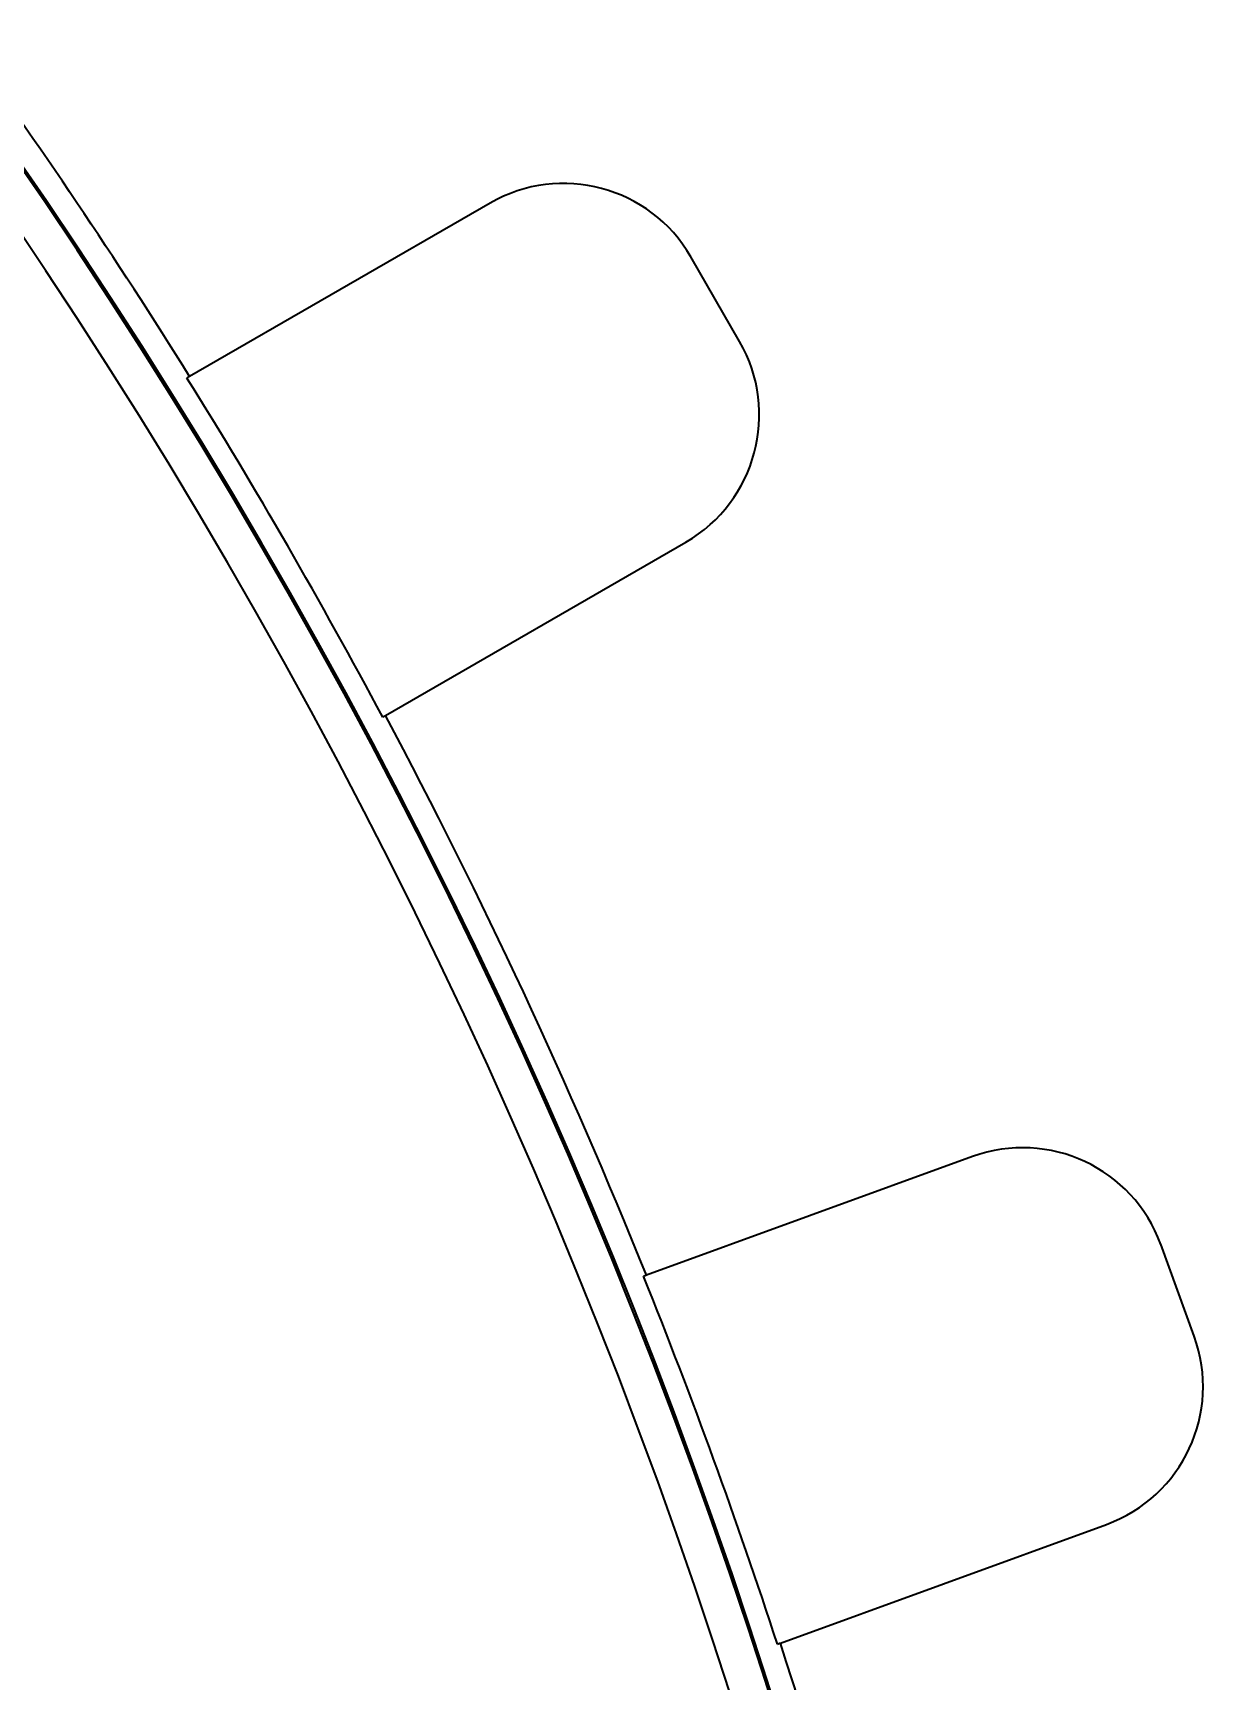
# Model space of a CAD drawing. Header units: millimetres. Extents: x 158 to 1533, y 732 to 1642.
# Drawn here: x 621.27 to 645.18, y 1025.7 to 1059.39 of the extents above; entities that cross this region are included whole.
import ezdxf

# ---------------------------------------------------------------- set-up
doc = ezdxf.new("R2010")
doc.units = ezdxf.units.MM
doc.layers.add('1', color=7, linetype='Continuous', true_color=0xffffff)

msp = doc.modelspace()

# ---------------------------------------------------------------- linework, layer by layer
at = {"layer": '1', "color": 7, "linetype": 'Continuous', "lineweight": 35}
for p, q in [((630.612, 1055.913), (624.47, 1052.367)), ((635.71, 1053.083), (634.71, 1054.815)), ((628.47, 1045.439), (634.612, 1048.985)), ((640.47, 1036.423), (633.806, 1033.997)), ((644.999, 1032.75), (644.315, 1034.63)), ((636.542, 1026.48), (643.206, 1028.905))]:
    msp.add_line(p, q, dxfattribs=at)
for centre, radius, start, end in [((524.151, 989.829), 118.216, 31.93905, 36.04503), ((524.151, 989.829), 117.679, 324.08709, 35.91291), ((524.151, 989.829), 117.719, 324.08709, 35.91291), ((524.151, 989.829), 116.916, 324.08709, 35.91291), ((632.112, 1053.315), 3, 30, 120), ((524.151, 989.829), 101.914, 319.69906, 40.30094), ((524.151, 989.829), 101.63, 319.76413, 40.23587), ((524.151, 989.829), 101.669, 319.76413, 40.23587), ((524.151, 989.829), 100.867, 319.76413, 40.23587), ((633.112, 1051.583), 3, 300, 30), ((524.151, 989.829), 118.153, 28.05991, 31.94009), ((524.151, 989.829), 118.216, 21.93905, 28.06095), ((641.496, 1033.603), 3, 20, 110), ((524.151, 989.829), 118.153, 18.05991, 21.94009), ((642.18, 1031.724), 3, 290, 20), ((524.151, 989.829), 118.216, 11.93905, 18.06095)]:
    msp.add_arc(centre, radius, start, end, dxfattribs=at)
for points in [[(624.47, 1052.367), (624.452, 1052.357), (624.434, 1052.346), (624.416, 1052.336)], [(628.416, 1045.408), (628.434, 1045.418), (628.452, 1045.429), (628.47, 1045.439)], [(633.806, 1033.997), (633.786, 1033.99), (633.766, 1033.983), (633.747, 1033.976)], [(636.483, 1026.458), (636.503, 1026.465), (636.522, 1026.472), (636.542, 1026.48)]]:
    msp.add_open_spline(points, degree=3, dxfattribs=at)

doc.saveas('drawing.dxf')
